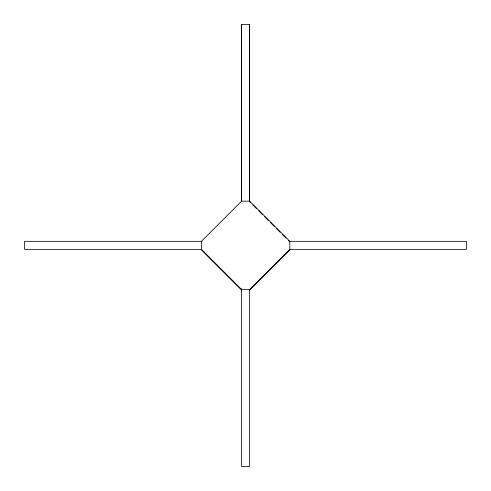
<?xml version="1.0" encoding="UTF-8"?>
<svg xmlns="http://www.w3.org/2000/svg" width="491" height="491" viewBox="0 0 491 491"><rect width="100%" height="100%" fill="white"/><g stroke="black" fill="none" stroke-linecap="round" stroke-linejoin="round"><path stroke-width="0.74" d="M241.597 288.585L241.597 290.089L201.427 249.919L201.427 241.327L241.597 201.15L241.597 24.55L249.631 24.55L249.631 201.15L289.807 241.327L289.807 249.919L249.631 290.089M241.597 201.709L241.597 24.55M249.631 24.55L249.631 201.709L250.705 202.783M201.985 241.327L24.55 241.327L24.55 249.36L201.427 249.36L241.597 289.53L241.597 466.45L249.631 466.45L249.631 289.53L289.807 249.36M241.597 201.15L249.631 201.15M289.807 249.36L466.45 249.36L466.45 241.327L289.242 241.327L288.199 240.277M241.597 289.53L249.631 289.53M252.847 204.925L256.597 208.675M258.739 210.817L262.489 214.567M264.631 216.709L268.381 220.459M270.523 222.601L274.273 226.351M276.415 228.493L280.165 232.243M282.307 234.385L286.057 238.135"/></g></svg>
